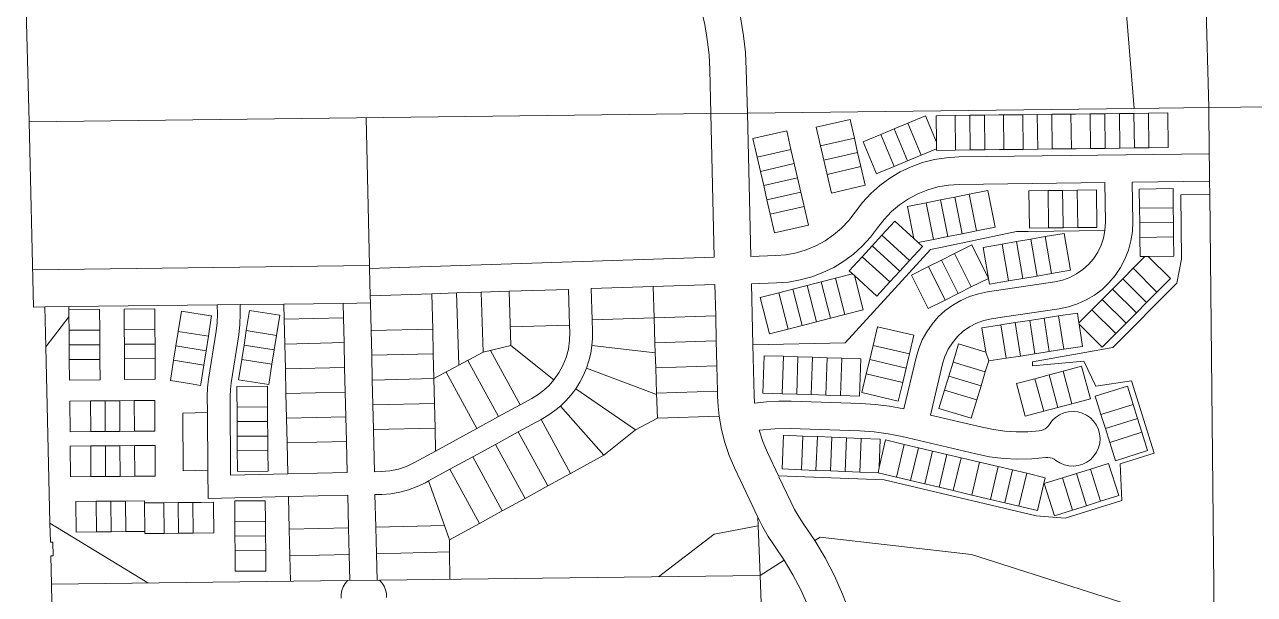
# Model space of a CAD drawing. Header units: feet. Extents: x 865220 to 2841409, y -2240498 to 948907.
# Drawn here: x 2828265 to 2830961, y 943553 to 944802 of the extents above; entities that cross this region are included whole.
import ezdxf

# ---------------------------------------------------------------- set-up
doc = ezdxf.new("R2010")
doc.units = ezdxf.units.FT
doc.header["$LTSCALE"] = 0.015
doc.header["$MEASUREMENT"] = 0
doc.layers.add('Dakota County Parcels', color=7, linetype='Continuous')

msp = doc.modelspace()

# ---------------------------------------------------------------- linework, layer by layer
at = {"layer": 'Dakota County Parcels', "lineweight": 5}
for p, q in [((2830841.8, 945375.4), (2830861.4, 944619.9)), ((2830637.4, 945360.1), (2830697.8, 944618)), ((2828274.5, 944588.8), (2828264.6, 944960.4)), ((2829767.4, 944702.5), (2829769.6, 944606.8)), ((2829849.6, 944607.7), (2829847.3, 944704.4)), ((2829849.6, 944607.7), (2830697.8, 944618)), ((2830861.4, 944619.9), (2830862.5, 944518.4)), ((2828274.5, 944588.8), (2829769.6, 944606.8)), ((2828284.1, 944182.9), (2828274.5, 944588.8)), ((2829021.1, 944273.7), (2829013.5, 944597.7)), ((2829769.6, 944606.8), (2829849.6, 944607.7)), ((2829777.1, 944292.2), (2829769.6, 944606.8)), ((2829849.6, 944607.7), (2829857.1, 944293.8)), ((2830074.8, 944594), (2830000.8, 944577)), ((2830084.2, 944553), (2830074.8, 944594)), ((2830171.8, 944573.5), (2830201.3, 944585.8)), ((2830201.3, 944585.8), (2830240.1, 944602)), ((2830201.3, 944585.8), (2830230.5, 944515.7)), ((2830240.1, 944602), (2830264.1, 944544.3)), ((2830263.4, 944602.2), (2830305.4, 944602.7)), ((2830263.4, 944602.2), (2830264.1, 944544.3)), ((2830305.4, 944602.7), (2830337.4, 944603.1)), ((2830305.4, 944602.7), (2830306.3, 944526.7)), ((2830337.4, 944603.1), (2830369.4, 944603.5)), ((2830337.4, 944603.1), (2830338.3, 944527.1)), ((2830369.4, 944603.5), (2830401.4, 944603.9)), ((2830369.4, 944603.5), (2830370.3, 944527.5)), ((2830401.4, 944603.9), (2830411.4, 944604)), ((2830411.4, 944604), (2830421.4, 944604.1)), ((2830411.4, 944604), (2830412.3, 944528)), ((2830421.4, 944604.1), (2830453.4, 944604.5)), ((2830453.4, 944604.5), (2830485.4, 944604.9)), ((2830453.4, 944604.5), (2830454.3, 944528.5)), ((2830485.4, 944604.9), (2830517.4, 944605.3)), ((2830485.4, 944604.9), (2830486.3, 944528.9)), ((2830517.4, 944605.3), (2830549.3, 944605.7)), ((2830517.4, 944605.3), (2830518.3, 944529.3)), ((2830549.3, 944605.7), (2830559.3, 944605.8)), ((2830559.3, 944605.8), (2830569.3, 944605.9)), ((2830559.3, 944605.8), (2830560.3, 944529.8)), ((2830569.3, 944605.9), (2830601.3, 944606.3)), ((2830601.3, 944606.3), (2830633.3, 944606.7)), ((2830601.3, 944606.3), (2830602.3, 944530.3)), ((2830633.3, 944606.7), (2830665.3, 944607.1)), ((2830633.3, 944606.7), (2830634.2, 944530.7)), ((2830665.3, 944607.1), (2830697.3, 944607.4)), ((2830665.3, 944607.1), (2830666.2, 944531.1)), ((2830697.3, 944607.4), (2830729.3, 944607.8)), ((2830697.3, 944607.4), (2830698.2, 944531.5)), ((2830729.3, 944607.8), (2830771.3, 944608.3)), ((2830729.3, 944607.8), (2830730.2, 944531.8)), ((2830771.3, 944608.3), (2830772.2, 944532.4)), ((2829861.8, 944552.3), (2829935.8, 944569.3)), ((2829935.8, 944569.3), (2829945.2, 944528.4)), ((2830000.8, 944577), (2830010.2, 944536)), ((2830114.1, 944549.4), (2830142.2, 944561.2)), ((2830142.2, 944561.2), (2830171.8, 944573.5)), ((2830142.2, 944561.2), (2830171.5, 944491)), ((2830171.8, 944573.5), (2830201, 944503.4)), ((2829871.2, 944511.4), (2829861.8, 944552.3)), ((2830084.2, 944553), (2830010.2, 944536)), ((2830010.2, 944536), (2830017.3, 944504.8)), ((2830091.4, 944521.8), (2830084.2, 944553)), ((2830103.5, 944545), (2830114.1, 944549.4)), ((2830103.5, 944545), (2830132.7, 944474.9)), ((2830264.1, 944544.3), (2830264.3, 944529.7)), ((2830634.2, 944530.7), (2830666.2, 944531.1)), ((2830666.2, 944531.1), (2830698.2, 944531.5)), ((2830698.2, 944531.5), (2830730.2, 944531.8)), ((2830730.2, 944531.8), (2830772.2, 944532.4)), ((2829871.2, 944511.4), (2829945.2, 944528.4)), ((2829878.3, 944480.2), (2829871.2, 944511.4)), ((2829945.2, 944528.4), (2829952.4, 944497.2)), ((2830091.4, 944521.8), (2830017.3, 944504.8)), ((2830017.3, 944504.8), (2830024.5, 944473.7)), ((2830098.5, 944490.7), (2830091.4, 944521.8)), ((2830201, 944503.4), (2830230.5, 944515.7)), ((2830230.5, 944515.7), (2830264.3, 944529.7)), ((2830264.3, 944529.7), (2830264.3, 944526.2)), ((2830264.3, 944526.2), (2830306.3, 944526.7)), ((2830306.3, 944526.7), (2830338.3, 944527.1)), ((2830313, 944511.8), (2830862.5, 944518.4)), ((2830338.3, 944527.1), (2830370.3, 944527.5)), ((2830370.3, 944527.5), (2830402.3, 944527.9)), ((2830402.3, 944527.9), (2830412.3, 944528)), ((2830412.3, 944528), (2830422.3, 944528.1)), ((2830422.3, 944528.1), (2830454.3, 944528.5)), ((2830454.3, 944528.5), (2830486.3, 944528.9)), ((2830486.3, 944528.9), (2830518.3, 944529.3)), ((2830518.3, 944529.3), (2830550.3, 944529.7)), ((2830550.3, 944529.7), (2830560.3, 944529.8)), ((2830560.3, 944529.8), (2830570.3, 944529.9)), ((2830570.3, 944529.9), (2830602.3, 944530.3)), ((2830602.3, 944530.3), (2830634.2, 944530.7)), ((2830862.5, 944518.4), (2830862.8, 944488.4)), ((2829952.4, 944497.2), (2829878.3, 944480.2)), ((2829885.5, 944449), (2829878.3, 944480.2)), ((2829952.4, 944497.2), (2829959.5, 944466)), ((2830024.5, 944473.7), (2830098.5, 944490.7)), ((2830107.9, 944449.7), (2830098.5, 944490.7)), ((2830137.5, 944476.9), (2830171.5, 944491)), ((2830171.5, 944491), (2830201, 944503.4)), ((2830862.8, 944488.4), (2830863.1, 944458.4)), ((2829959.5, 944466), (2829885.5, 944449)), ((2829959.5, 944466), (2829966.7, 944434.8)), ((2830024.5, 944473.7), (2830033.9, 944432.7)), ((2830132.7, 944474.9), (2830137.5, 944476.9)), ((2830313.7, 944451.8), (2830633.9, 944455.7)), ((2830633.8, 944455.7), (2830634.9, 944368.6)), ((2830863.1, 944458.5), (2830693.8, 944456.4)), ((2830693.8, 944456.4), (2830694.8, 944369.3)), ((2830863.4, 944429.5), (2830863.1, 944458.5)), ((2829892.6, 944417.8), (2829885.5, 944449)), ((2829966.7, 944434.8), (2829892.6, 944417.8)), ((2829966.7, 944434.8), (2829973.9, 944403.6)), ((2830033.9, 944432.7), (2830107.9, 944449.7)), ((2830304.6, 944423.9), (2830273.2, 944417.8)), ((2830336, 944430.1), (2830304.6, 944423.9)), ((2830304.6, 944423.9), (2830320.5, 944343.5)), ((2830377.2, 944438.3), (2830336, 944430.1)), ((2830351.9, 944349.7), (2830336, 944430.1)), ((2830393.1, 944357.8), (2830377.2, 944438.3)), ((2830467, 944437.7), (2830509, 944438.2)), ((2830468, 944356.5), (2830467, 944437.7)), ((2830509, 944438.2), (2830541, 944438.6)), ((2830510, 944360.7), (2830509, 944438.2)), ((2830541, 944438.6), (2830573, 944439)), ((2830541, 944438.6), (2830541.9, 944363.9)), ((2830573, 944439), (2830615, 944439.5)), ((2830573, 944439), (2830574, 944357)), ((2830615, 944439.5), (2830616, 944357.5)), ((2830709, 944441.6), (2830783, 944442.5)), ((2830709.5, 944399.6), (2830709, 944441.6)), ((2830783, 944442.5), (2830783.5, 944400.5)), ((2830800.1, 944428.7), (2830863.4, 944429.5)), ((2830801.8, 944288), (2830800.1, 944428.7)), ((2830863.4, 944429.5), (2830872.2, 943574.1)), ((2829899.8, 944386.6), (2829892.6, 944417.8)), ((2829973.9, 944403.6), (2829899.8, 944386.6)), ((2829973.9, 944403.6), (2829983.3, 944362.7)), ((2830241.9, 944411.6), (2830200.6, 944403.4)), ((2830200.6, 944403.4), (2830214.5, 944333.4)), ((2830273.2, 944417.8), (2830241.9, 944411.6)), ((2830241.9, 944411.6), (2830257.7, 944331.1)), ((2830273.2, 944417.8), (2830289.1, 944337.3)), ((2830709.5, 944399.6), (2830783.5, 944400.5)), ((2830709.9, 944367.6), (2830709.5, 944399.6)), ((2830783.5, 944400.5), (2830783.9, 944368.5)), ((2829909.2, 944345.7), (2829899.8, 944386.6)), ((2830144.8, 944340.3), (2830173.1, 944371.3)), ((2830173.1, 944371.3), (2830214.5, 944333.4)), ((2829983.3, 944362.7), (2829909.2, 944345.7)), ((2830289.1, 944337.3), (2830320.5, 944343.5)), ((2830320.5, 944343.5), (2830351.9, 944349.7)), ((2830351.9, 944349.7), (2830393.1, 944357.8)), ((2830468, 944355.7), (2830468, 944356.5)), ((2830510, 944356.2), (2830468, 944355.7)), ((2830502.7, 944337.2), (2830544, 944344.3)), ((2830510, 944356.2), (2830510, 944360.7)), ((2830542, 944356.6), (2830510, 944356.2)), ((2830541.9, 944363.9), (2830542, 944356.6)), ((2830574, 944357), (2830542, 944356.6)), ((2830544, 944344.3), (2830558, 944263.5)), ((2830616, 944357.5), (2830574, 944357)), ((2830633.8, 944350.7), (2830634.9, 944368.6)), ((2830783.9, 944368.5), (2830709.9, 944367.6)), ((2830710.3, 944335.6), (2830709.9, 944367.6)), ((2830783.9, 944368.5), (2830784.2, 944336.5)), ((2830101.5, 944293.2), (2830123.1, 944316.8)), ((2830123.1, 944316.8), (2830144.8, 944340.3)), ((2830123.1, 944316.8), (2830183.6, 944261.4)), ((2830144.8, 944340.3), (2830205.2, 944284.9)), ((2830205.2, 944284.9), (2830233.6, 944315.9)), ((2830214.5, 944333.4), (2830224.2, 944324.5)), ((2830224.2, 944324.5), (2830257.7, 944331.1)), ((2830224.2, 944324.5), (2830233.6, 944315.9)), ((2830257.7, 944331.1), (2830289.1, 944337.3)), ((2830341.5, 944319), (2830304, 944300.2)), ((2830378.3, 944245.7), (2830341.5, 944319)), ((2830366.7, 944313.7), (2830408.1, 944320.9)), ((2830408.1, 944320.9), (2830439.6, 944326.3)), ((2830422, 944240.1), (2830408.1, 944320.9)), ((2830439.6, 944326.3), (2830471.1, 944331.7)), ((2830439.6, 944326.3), (2830453.5, 944245.5)), ((2830471.1, 944331.7), (2830502.7, 944337.2)), ((2830471.1, 944331.7), (2830485, 944250.9)), ((2830502.7, 944337.2), (2830516.6, 944256.4)), ((2830784.2, 944336.5), (2830710.3, 944335.6)), ((2830710.8, 944293.6), (2830710.3, 944335.6)), ((2830784.2, 944336.5), (2830784.8, 944294.5)), ((2829021.3, 944267.6), (2829777.1, 944292.2)), ((2829857.1, 944293.8), (2829911.8, 944295.6)), ((2830251.2, 944309.1), (2830063.9, 944104.7)), ((2830073.1, 944262.2), (2830101.5, 944293.2)), ((2830101.5, 944293.2), (2830162, 944237.8)), ((2830304, 944300.2), (2830275.4, 944285.9)), ((2830340.7, 944226.9), (2830304, 944300.2)), ((2830380.6, 944232.9), (2830366.7, 944313.7)), ((2830721.2, 944293.8), (2830695.3, 944267.8)), ((2830721.2, 944293.8), (2830710.8, 944293.6)), ((2830728.7, 944293.9), (2830721.2, 944293.8)), ((2830784.8, 944294.5), (2830728.7, 944293.9)), ((2830728.7, 944293.9), (2830777.4, 944245.4)), ((2828282.2, 944264.8), (2829021.1, 944273.7)), ((2829021.3, 944267.6), (2829021.1, 944273.7)), ((2829022.7, 944207.6), (2829021.3, 944267.6)), ((2830073.1, 944262.2), (2830080.3, 944255.6)), ((2830162, 944237.8), (2830183.6, 944261.4)), ((2830183.6, 944261.4), (2830205.2, 944284.9)), ((2830246.8, 944271.6), (2830209.2, 944252.7)), ((2830275.4, 944285.9), (2830246.8, 944271.6)), ((2830246.8, 944271.6), (2830283.5, 944198.2)), ((2830312.1, 944212.6), (2830275.4, 944285.9)), ((2830558, 944263.5), (2830516.6, 944256.4)), ((2830695.3, 944267.8), (2830672.8, 944245.1)), ((2830747.8, 944215.6), (2830695.3, 944267.8)), ((2830791.6, 944235.5), (2830801.8, 944288)), ((2829858.5, 944233.9), (2829913.7, 944235.7)), ((2829980.6, 944230), (2830011.6, 944237.9)), ((2830011.6, 944237.9), (2830042.6, 944245.9)), ((2830032, 944158.5), (2830011.6, 944237.9)), ((2830042.6, 944245.9), (2830080.3, 944255.6)), ((2830063, 944166.5), (2830042.6, 944245.9)), ((2830080.3, 944255.6), (2830084.4, 944251.9)), ((2830084.4, 944251.9), (2830133.6, 944206.8)), ((2830103.7, 944177), (2830084.4, 944251.9)), ((2830133.6, 944206.8), (2830162, 944237.8)), ((2830209.2, 944252.7), (2830245.9, 944179.4)), ((2830340.7, 944226.9), (2830378.3, 944245.7)), ((2830422, 944240.1), (2830380.6, 944232.9)), ((2830453.5, 944245.5), (2830422, 944240.1)), ((2830485, 944250.9), (2830453.5, 944245.5)), ((2830516.6, 944256.4), (2830485, 944250.9)), ((2830672.8, 944245.1), (2830650.2, 944222.4)), ((2830651.3, 944094.6), (2830791.6, 944235.5)), ((2830725.2, 944192.9), (2830672.8, 944245.1)), ((2830777.4, 944245.4), (2830747.8, 944215.6)), ((2829022.7, 944207.6), (2829157.6, 944212)), ((2829023.1, 944191.8), (2829022.7, 944207.6)), ((2829157.6, 944212), (2829211.6, 944213.8)), ((2829159.5, 944134.5), (2829157.6, 944212)), ((2829211.6, 944213.8), (2829265.8, 944215.5)), ((2829216.8, 944055.4), (2829211.6, 944213.8)), ((2829265.8, 944215.5), (2829327.2, 944217.5)), ((2829270.1, 944084.1), (2829265.8, 944215.5)), ((2829327.2, 944217.5), (2829457.1, 944221.7)), ((2829331.1, 944098.4), (2829327.2, 944217.5)), ((2829459.7, 944143.5), (2829457.1, 944221.7)), ((2829507.1, 944223.4), (2829642.8, 944227.8)), ((2829509.3, 944154.9), (2829507.1, 944223.4)), ((2829642.8, 944227.8), (2829778.5, 944232.2)), ((2829645, 944159.3), (2829642.8, 944227.8)), ((2829780.2, 944163.7), (2829778.5, 944232.2)), ((2829858.5, 944233.9), (2829861.7, 944099.9)), ((2829878, 944203.6), (2829918.7, 944214)), ((2829918.7, 944214), (2829949.6, 944222)), ((2829939.1, 944134.6), (2829918.7, 944214)), ((2829949.6, 944222), (2829980.6, 944230)), ((2829970.1, 944142.6), (2829949.6, 944222)), ((2830001, 944150.6), (2829980.6, 944230)), ((2830283.5, 944198.2), (2830312.1, 944212.6)), ((2830312.1, 944212.6), (2830340.7, 944226.9)), ((2830650.2, 944222.4), (2830627.6, 944199.8)), ((2830702.6, 944170.2), (2830650.2, 944222.4)), ((2830747.8, 944215.6), (2830725.2, 944192.9)), ((2828284.1, 944182.9), (2828309.1, 944183.2)), ((2828309.1, 944183.2), (2828361.7, 944183.8)), ((2828311.2, 944095.6), (2828309.1, 944183.2)), ((2828361.7, 944183.8), (2828687.2, 944187.7)), ((2828361.7, 944183.8), (2828361.8, 944176.9)), ((2828687.2, 944187.7), (2828737.2, 944188.3)), ((2828687.4, 944167.3), (2828687.2, 944187.7)), ((2828737.2, 944188.3), (2828833.1, 944189.5)), ((2828737.4, 944167.9), (2828737.2, 944188.3)), ((2828833.1, 944189.5), (2828963.1, 944191)), ((2828833.9, 944156.1), (2828833.1, 944189.5)), ((2828963.1, 944191), (2829023.1, 944191.8)), ((2828963.8, 944159.2), (2828963.1, 944191)), ((2829024.5, 944131.3), (2829023.1, 944191.8)), ((2829898.4, 944124.2), (2829878, 944203.6)), ((2830245.9, 944179.4), (2830283.5, 944198.2)), ((2830627.6, 944199.8), (2830605, 944177.1)), ((2830680.1, 944147.6), (2830627.6, 944199.8)), ((2830725.2, 944192.9), (2830702.6, 944170.2)), ((2828311.2, 944095.6), (2828361.9, 944161.1)), ((2828428.9, 944177.3), (2828361.8, 944176.9)), ((2828361.8, 944176.9), (2828361.9, 944161.1)), ((2828361.9, 944161.1), (2828362.1, 944131.9)), ((2828429.3, 944132.3), (2828428.9, 944177.3)), ((2828482.9, 944178.3), (2828550.1, 944178.8)), ((2828482.9, 944178.3), (2828483.2, 944133.3)), ((2828550.4, 944133.8), (2828550.1, 944178.8)), ((2828601.3, 944129.4), (2828608.4, 944173.8)), ((2828750.8, 944131.2), (2828757.8, 944175.7)), ((2828757.8, 944175.7), (2828824.2, 944165.2)), ((2828817.1, 944120.7), (2828824.2, 944165.2)), ((2828833.9, 944156.1), (2828963.8, 944159.2)), ((2828835.2, 944101.9), (2828833.9, 944156.1)), ((2828965.1, 944105), (2828963.8, 944159.2)), ((2829509.3, 944154.9), (2829645, 944159.3)), ((2829510.1, 944129.8), (2829509.3, 944154.9)), ((2829645, 944159.3), (2829780.2, 944163.7)), ((2829646.8, 944104.4), (2829645, 944159.3)), ((2829781.5, 944108.7), (2829780.2, 944163.7)), ((2830001, 944150.6), (2830032, 944158.5)), ((2830032, 944158.5), (2830063, 944166.5)), ((2830063, 944166.5), (2830103.7, 944177)), ((2830468.7, 944153.6), (2830437.1, 944148.7)), ((2830500.4, 944158.5), (2830468.7, 944153.6)), ((2830468.7, 944153.6), (2830480.1, 944080.4)), ((2830532, 944163.4), (2830500.4, 944158.5)), ((2830500.4, 944158.5), (2830511.7, 944085.4)), ((2830573.5, 944169.8), (2830532, 944163.4)), ((2830532, 944163.4), (2830543.3, 944090.3)), ((2830576.8, 944148.6), (2830573.5, 944169.8)), ((2830605, 944177.1), (2830576.8, 944148.6)), ((2830657.5, 944124.9), (2830605, 944177.1)), ((2830702.6, 944170.2), (2830680.1, 944147.6)), ((2828429.3, 944132.3), (2828362.1, 944131.9)), ((2828362.1, 944131.9), (2828362.3, 944099.9)), ((2828429.5, 944100.3), (2828429.3, 944132.3)), ((2828483.2, 944133.3), (2828550.4, 944133.8)), ((2828483.2, 944133.3), (2828483.5, 944101.3)), ((2828550.6, 944101.8), (2828550.4, 944133.8)), ((2828596.3, 944097.8), (2828601.3, 944129.4)), ((2828601.3, 944129.4), (2828667.7, 944118.9)), ((2828668.1, 944024.7), (2828684.7, 944129.9)), ((2828745.8, 944099.6), (2828750.8, 944131.2)), ((2828750.8, 944131.2), (2828817.1, 944120.7)), ((2829159.5, 944134.5), (2829024.5, 944131.3)), ((2829025.8, 944077.1), (2829024.5, 944131.3)), ((2829160.8, 944080.3), (2829159.5, 944134.5)), ((2829329.7, 944139.3), (2829459.7, 944143.5)), ((2829460.2, 944128.2), (2829459.7, 944143.5)), ((2829898.4, 944124.2), (2829939.1, 944134.6)), ((2829939.1, 944134.6), (2829970.1, 944142.6)), ((2829970.1, 944142.6), (2830001, 944150.6)), ((2830134.8, 944139.9), (2830125.1, 944099)), ((2830214.6, 944121), (2830134.8, 944139.9)), ((2830364, 944137.3), (2830372.2, 944084.2)), ((2830437.1, 944148.7), (2830405.5, 944143.8)), ((2830405.5, 944143.8), (2830416.8, 944070.6)), ((2830437.1, 944148.7), (2830448.5, 944075.5)), ((2830577.3, 944145.5), (2830576.8, 944148.6)), ((2830627.9, 944095.1), (2830577.3, 944145.5)), ((2830584.8, 944096.7), (2830577.3, 944145.5)), ((2830680.1, 944147.6), (2830657.5, 944124.9)), ((2828362.3, 944099.9), (2828429.5, 944100.3)), ((2828362.3, 944099.9), (2828362.5, 944067.9)), ((2828429.7, 944068.3), (2828429.5, 944100.3)), ((2828550.6, 944101.8), (2828483.5, 944101.3)), ((2828483.5, 944101.3), (2828483.7, 944069.3)), ((2828550.8, 944069.8), (2828550.6, 944101.8)), ((2828667.7, 944118.9), (2828662.6, 944087.3)), ((2828717.4, 944016.9), (2828734.1, 944122.1)), ((2828740.8, 944068), (2828745.8, 944099.6)), ((2828812.1, 944089.1), (2828745.8, 944099.6)), ((2828812.1, 944089.1), (2828817.1, 944120.7)), ((2828835.2, 944101.9), (2828965.1, 944105)), ((2828836.5, 944047.6), (2828835.2, 944101.9)), ((2828966.4, 944050.7), (2828965.1, 944105)), ((2829646.8, 944104.4), (2829781.5, 944108.7)), ((2829647.5, 944082.5), (2829646.8, 944104.4)), ((2829782.8, 944053.8), (2829781.5, 944108.7)), ((2830063.9, 944104.7), (2829861.7, 944099.9)), ((2829861.7, 944099.9), (2829864.3, 943988.9)), ((2830204.9, 944080.1), (2830214.6, 944121)), ((2830312.9, 944102.3), (2830300.6, 944062.2)), ((2830372.2, 944084.2), (2830312.9, 944102.3)), ((2830657.5, 944124.9), (2830627.9, 944095.1)), ((2828320.3, 943709.2), (2828311.2, 944095.6)), ((2828591.3, 944066.2), (2828596.3, 944097.8)), ((2828662.6, 944087.3), (2828596.3, 944097.8)), ((2828662.6, 944087.3), (2828657.6, 944055.7)), ((2828807.1, 944057.5), (2828812.1, 944089.1)), ((2829160.8, 944080.3), (2829025.8, 944077.1)), ((2829027.1, 944022.9), (2829025.8, 944077.1)), ((2829162, 944026.1), (2829160.8, 944080.3)), ((2829162, 944026.1), (2829270.1, 944084.1)), ((2829331.1, 944098.4), (2829270.1, 944084.1)), ((2829286.5, 944087.9), (2829351.6, 943968.7)), ((2829331.1, 944098.4), (2829425.3, 944023.1)), ((2829647.5, 944082.5), (2829508.8, 944098.7)), ((2829648.6, 944049.4), (2829647.5, 944082.5)), ((2829883.8, 943994.4), (2829886.5, 944076.3)), ((2829886.5, 944076.3), (2829928.5, 944074.9)), ((2829925.8, 943993), (2829928.5, 944074.9)), ((2829928.5, 944074.9), (2829960.4, 944073.9)), ((2829957.8, 943992), (2829960.4, 944073.9)), ((2829960.4, 944073.9), (2829992.4, 944072.9)), ((2829989.7, 943990.9), (2829992.4, 944072.9)), ((2829992.4, 944072.9), (2830024.4, 944071.8)), ((2830125.1, 944099), (2830117.8, 944067.9)), ((2830204.9, 944080.1), (2830125.1, 944099)), ((2830197.6, 944049), (2830204.9, 944080.1)), ((2830378.8, 944064.8), (2830372.2, 944084.2)), ((2830448.5, 944075.5), (2830416.8, 944070.6)), ((2830480.1, 944080.4), (2830448.5, 944075.5)), ((2830474.6, 944063.2), (2830651.3, 944094.6)), ((2830511.7, 944085.4), (2830480.1, 944080.4)), ((2830543.3, 944090.3), (2830511.7, 944085.4)), ((2830584.8, 944096.7), (2830543.3, 944090.3)), ((2828429.7, 944068.3), (2828362.5, 944067.9)), ((2828362.5, 944067.9), (2828362.8, 944022.9)), ((2828430, 944023.3), (2828429.7, 944068.3)), ((2828483.7, 944069.3), (2828550.8, 944069.8)), ((2828483.7, 944069.3), (2828484, 944024.3)), ((2828551.1, 944024.8), (2828550.8, 944069.8)), ((2828584.3, 944021.7), (2828591.3, 944066.2)), ((2828591.3, 944066.2), (2828657.6, 944055.7)), ((2828733.7, 944023.6), (2828740.8, 944068)), ((2828740.8, 944068), (2828807.1, 944057.5)), ((2828800.1, 944013.1), (2828807.1, 944057.5)), ((2828836.5, 944047.6), (2828966.4, 944050.7)), ((2828837.8, 943993.4), (2828836.5, 944047.6)), ((2828967.7, 943996.5), (2828966.4, 944050.7)), ((2829236.6, 944066.1), (2829304, 943942.7)), ((2829650.5, 943991.5), (2829496.8, 944049.2)), ((2829648.6, 944049.4), (2829782.8, 944053.8)), ((2829650.4, 943994.4), (2829648.6, 944049.4)), ((2829784.1, 943998.8), (2829782.8, 944053.8)), ((2830021.7, 943989.9), (2830024.4, 944071.8)), ((2830024.4, 944071.8), (2830056.4, 944070.8)), ((2830056.4, 944070.8), (2830053.7, 943988.8)), ((2830056.4, 944070.8), (2830098.3, 944069.4)), ((2830098.3, 944069.4), (2830095.7, 943987.4)), ((2830117.8, 944067.9), (2830110.4, 944036.7)), ((2830197.6, 944049), (2830117.8, 944067.9)), ((2830190.2, 944017.9), (2830197.6, 944049)), ((2830300.6, 944062.2), (2830291.3, 944031.6)), ((2830300.6, 944062.2), (2830371.4, 944040.6)), ((2830416.8, 944070.6), (2830378.8, 944064.7)), ((2830378.8, 944064.7), (2830378.8, 944064.8)), ((2830475.1, 944053.8), (2830474.6, 944063.2)), ((2830587.5, 944064.3), (2830475.1, 944053.8)), ((2830582.6, 944053.5), (2830542.1, 944042.5)), ((2830601.9, 943982), (2830582.6, 944053.5)), ((2830613.4, 944009.5), (2830587.5, 944064.3)), ((2828362.8, 944022.9), (2828430, 944023.3)), ((2828484, 944024.3), (2828551.1, 944024.8)), ((2828800.1, 944013.1), (2828733.7, 944023.6)), ((2829162, 944026.1), (2829027.1, 944022.9)), ((2829028.4, 943968.6), (2829027.1, 944022.9)), ((2829163.3, 943971.8), (2829162, 944026.1)), ((2829188.8, 944040.4), (2829256.4, 943916.7)), ((2830110.4, 944036.7), (2830100.8, 943995.8)), ((2830110.4, 944036.7), (2830190.2, 944017.9)), ((2830291.3, 944031.6), (2830281.9, 944001)), ((2830291.3, 944031.6), (2830362.1, 944010)), ((2830362.1, 944010), (2830371.4, 944040.6)), ((2830480.3, 944025.9), (2830439.7, 944015)), ((2830511.2, 944034.2), (2830480.3, 944025.9)), ((2830480.3, 944025.9), (2830499.5, 943954.5)), ((2830542.1, 944042.5), (2830511.2, 944034.2)), ((2830511.2, 944034.2), (2830530.4, 943962.8)), ((2830561.3, 943971.1), (2830542.1, 944042.5)), ((2830691.8, 944021.3), (2830613.4, 944009.5)), ((2830741.8, 943862.4), (2830691.8, 944021.3)), ((2828650.6, 944010.2), (2828650.6, 944010.2)), ((2828797.1, 944009.2), (2828730.1, 944008.7)), ((2828730.1, 944008.7), (2828730.3, 943987.9)), ((2828797.1, 944009.2), (2828797.4, 943964.2)), ((2828837.8, 943993.4), (2828967.7, 943996.5)), ((2828839, 943939.2), (2828837.8, 943993.4)), ((2828969, 943942.3), (2828967.7, 943996.5)), ((2829473.3, 944004), (2829604.5, 943913.8)), ((2829650.4, 943994.4), (2829784.1, 943998.8)), ((2829652.2, 943939.5), (2829650.4, 943994.4)), ((2829784.4, 943987), (2829784.1, 943998.8)), ((2829925.8, 943993), (2829883.8, 943994.4)), ((2829957.8, 943992), (2829925.8, 943993)), ((2829989.7, 943990.9), (2829957.8, 943992)), ((2830100.8, 943995.8), (2830180.5, 943977)), ((2830180.5, 943977), (2830190.2, 944017.9)), ((2830281.9, 944001), (2830269.7, 943960.8)), ((2830281.9, 944001), (2830352.7, 943979.4)), ((2830352.7, 943979.4), (2830362.1, 944010)), ((2830439.7, 944015), (2830459, 943943.5)), ((2830612.3, 943987.3), (2830682.9, 944009.6)), ((2830682.9, 944009.6), (2830695.5, 943969.5)), ((2828409.1, 943977.2), (2828364.1, 943976.9)), ((2828364.6, 943909.7), (2828364.1, 943976.9)), ((2828441.1, 943977.4), (2828409.1, 943977.2)), ((2828409.1, 943977.2), (2828409.6, 943910)), ((2828473.1, 943977.6), (2828441.1, 943977.4)), ((2828441.6, 943910.3), (2828441.1, 943977.4)), ((2828505.1, 943977.9), (2828473.1, 943977.6)), ((2828473.6, 943910.5), (2828473.1, 943977.6)), ((2828550.1, 943978.2), (2828505.1, 943977.9)), ((2828505.5, 943910.7), (2828505.1, 943977.9)), ((2828550.5, 943911), (2828550.1, 943978.2)), ((2828665.5, 943951.8), (2828665.3, 943987.5)), ((2828716.5, 943814.5), (2828715.3, 943987.8)), ((2828730.3, 943987.9), (2828730.4, 943963.8)), ((2829163.3, 943971.8), (2829028.4, 943968.6)), ((2829029.7, 943914.4), (2829028.4, 943968.6)), ((2829164.6, 943917.6), (2829163.3, 943971.8)), ((2829304, 943942.7), (2829351.6, 943968.7)), ((2829351.6, 943968.7), (2829377, 943982.6)), ((2829535, 943858.2), (2829439.6, 943965.9)), ((2829864.3, 943988.9), (2829865.1, 943972.6)), ((2830098.4, 943971.4), (2829945.5, 943976.3)), ((2830021.7, 943989.9), (2829989.7, 943990.9)), ((2830053.7, 943988.8), (2830021.7, 943989.9)), ((2830095.7, 943987.4), (2830053.7, 943988.8)), ((2830340.4, 943939.2), (2830352.7, 943979.4)), ((2830530.4, 943962.8), (2830561.3, 943971.1)), ((2830561.3, 943971.1), (2830601.9, 943982)), ((2830625, 943947.3), (2830612.3, 943987.3)), ((2830625, 943947.3), (2830695.5, 943969.5)), ((2830695.5, 943969.5), (2830705.1, 943939)), ((2828611.8, 943950.5), (2828665.5, 943951.8)), ((2828611.8, 943950.5), (2828612.6, 943824)), ((2828666.4, 943825.2), (2828665.5, 943951.8)), ((2828797.4, 943964.2), (2828730.4, 943963.8)), ((2828730.4, 943963.8), (2828730.6, 943931.8)), ((2828797.4, 943964.2), (2828797.6, 943932.2)), ((2828839, 943939.2), (2828969, 943942.3)), ((2828840.3, 943885), (2828839, 943939.2)), ((2828970.3, 943888), (2828969, 943942.3)), ((2829256.4, 943916.7), (2829304, 943942.7)), ((2829397.3, 943936.7), (2829401, 943938.7)), ((2829604.5, 943913.8), (2829652.2, 943939.5)), ((2829652.2, 943939.5), (2829787.8, 943943.9)), ((2830251.3, 943946), (2830364.3, 943919.3)), ((2830269.7, 943960.8), (2830340.4, 943939.2)), ((2830459, 943943.5), (2830499.5, 943954.5)), ((2830499.5, 943954.5), (2830530.4, 943962.8)), ((2830634.6, 943916.8), (2830625, 943947.3)), ((2830634.6, 943916.8), (2830705.1, 943939)), ((2830705.1, 943939), (2830714.7, 943908.5)), ((2828505.5, 943910.7), (2828473.6, 943910.5)), ((2828550.5, 943911), (2828505.5, 943910.7)), ((2828797.6, 943932.2), (2828730.6, 943931.8)), ((2828730.6, 943931.8), (2828730.9, 943899.8)), ((2828797.6, 943932.2), (2828797.9, 943900.2)), ((2829164.6, 943917.6), (2829029.7, 943914.4)), ((2829031.9, 943822), (2829029.7, 943914.4)), ((2829165.8, 943867.2), (2829164.6, 943917.6)), ((2829165.8, 943867.2), (2829256.4, 943916.7)), ((2829347.3, 943909.4), (2829397.3, 943936.7)), ((2829462, 943818.3), (2829397.3, 943936.7)), ((2829535, 943858.2), (2829604.5, 943913.8)), ((2830096.4, 943911.4), (2829943.6, 943916.4)), ((2830644.2, 943886.2), (2830634.6, 943916.8)), ((2828409.6, 943910), (2828364.6, 943909.7)), ((2828441.6, 943910.3), (2828409.6, 943910)), ((2828473.6, 943910.5), (2828441.6, 943910.3)), ((2828730.9, 943899.8), (2828797.9, 943900.2)), ((2828730.9, 943899.8), (2828731.1, 943867.8)), ((2828797.9, 943900.2), (2828798.1, 943868.2)), ((2828840.3, 943885), (2828970.3, 943888)), ((2828841.9, 943817.5), (2828840.3, 943885)), ((2828971.9, 943820.6), (2828970.3, 943888)), ((2829297.2, 943882), (2829347.3, 943909.4)), ((2829412, 943790.9), (2829347.3, 943909.4)), ((2829926.2, 943828), (2829929.1, 943901.9)), ((2829929.1, 943901.9), (2829971.1, 943900.2)), ((2829968.1, 943826.3), (2829971.1, 943900.2)), ((2829971.1, 943900.2), (2830003.1, 943898.9)), ((2830000.1, 943825), (2830003.1, 943898.9)), ((2830003.1, 943898.9), (2830035, 943897.6)), ((2830032.1, 943823.7), (2830035, 943897.6)), ((2830035, 943897.6), (2830067, 943896.3)), ((2830064, 943822.4), (2830067, 943896.3)), ((2830067, 943896.3), (2830099, 943895)), ((2830096, 943821.1), (2830099, 943895)), ((2830099, 943895), (2830141, 943893.3)), ((2830141, 943893.3), (2830138.4, 943831.6)), ((2830138.4, 943831.6), (2830152.6, 943891.6)), ((2830152.6, 943891.6), (2830193.5, 943882)), ((2830189.2, 943899), (2830350.5, 943860.9)), ((2830714.7, 943908.5), (2830644.2, 943886.2)), ((2830656.8, 943846.2), (2830644.2, 943886.2)), ((2830714.7, 943908.5), (2830727.3, 943868.4)), ((2828364.8, 943878.2), (2828409.8, 943878.5)), ((2828365.2, 943811.1), (2828364.8, 943878.2)), ((2828409.8, 943878.5), (2828441.8, 943878.7)), ((2828409.8, 943878.5), (2828410.2, 943811.4)), ((2828441.8, 943878.7), (2828473.8, 943879)), ((2828442.2, 943811.6), (2828441.8, 943878.7)), ((2828473.8, 943879), (2828505.8, 943879.2)), ((2828473.8, 943879), (2828474.2, 943811.8)), ((2828506.2, 943812), (2828505.8, 943879.2)), ((2828551.2, 943812.3), (2828550.8, 943879.5)), ((2828798.1, 943868.2), (2828731.1, 943867.8)), ((2828731.1, 943867.8), (2828731.3, 943829.9)), ((2828798.1, 943868.2), (2828798.4, 943823.1)), ((2829119.6, 943841.9), (2829165.8, 943867.2)), ((2829247.2, 943854.7), (2829297.2, 943882)), ((2829362, 943763.5), (2829297.2, 943882)), ((2829462, 943818.3), (2829535, 943858.2)), ((2829893.7, 943864.3), (2829917.7, 943813.3)), ((2830176.5, 943810), (2830193.5, 943882)), ((2830193.5, 943882), (2830224.7, 943874.6)), ((2830207.6, 943802.6), (2830224.7, 943874.6)), ((2830224.7, 943874.6), (2830255.8, 943867.3)), ((2830238.8, 943795.2), (2830255.8, 943867.3)), ((2830255.8, 943867.3), (2830286.9, 943859.9)), ((2830269.9, 943787.9), (2830286.9, 943859.9)), ((2830286.9, 943859.9), (2830318.1, 943852.5)), ((2830727.3, 943868.4), (2830656.8, 943846.2)), ((2830667.3, 943839), (2830741.8, 943862.4)), ((2828731.3, 943829.9), (2828731.4, 943822.7)), ((2829197.2, 943827.4), (2829247.2, 943854.7)), ((2829312, 943736.1), (2829247.2, 943854.7)), ((2829821.3, 943830.3), (2829872.2, 943722.1)), ((2830136.1, 943819.5), (2830138.4, 943831.6)), ((2830301.1, 943780.5), (2830318.1, 943852.5)), ((2830318.1, 943852.5), (2830358.9, 943842.9)), ((2830341.9, 943770.9), (2830358.9, 943842.9)), ((2830358.9, 943842.9), (2830399.8, 943833.2)), ((2830382.8, 943761.2), (2830399.8, 943833.2)), ((2830399.8, 943833.2), (2830430.9, 943825.9)), ((2830601.7, 943827.8), (2830641.8, 943840.4)), ((2830641.8, 943840.4), (2830664, 943769.9)), ((2830670.5, 943759.3), (2830667.3, 943839)), ((2828365.2, 943811.1), (2828410.2, 943811.4)), ((2828410.2, 943811.4), (2828442.2, 943811.6)), ((2828442.2, 943811.6), (2828474.2, 943811.8)), ((2828474.2, 943811.8), (2828506.2, 943812)), ((2828612.6, 943824), (2828666.4, 943825.2)), ((2828666.8, 943763.3), (2828666.4, 943825.2)), ((2828716.5, 943814.5), (2828841.9, 943817.5)), ((2828798.4, 943823.1), (2828731.4, 943822.7)), ((2828841.9, 943817.5), (2828971.9, 943820.6)), ((2829031.9, 943822), (2829046.6, 943822.3)), ((2829150.4, 943801.7), (2829197.2, 943827.4)), ((2829262, 943708.8), (2829197.2, 943827.4)), ((2829412, 943790.9), (2829462, 943818.3)), ((2829917.7, 943813.3), (2830149.8, 943803.9)), ((2829918.9, 943810.7), (2829944.6, 943756.1)), ((2829926.2, 943828), (2829968.1, 943826.3)), ((2829968.1, 943826.3), (2830000.1, 943825)), ((2830000.1, 943825), (2830032.1, 943823.7)), ((2830032.1, 943823.7), (2830064, 943822.4)), ((2830064, 943822.4), (2830096, 943821.1)), ((2830096, 943821.1), (2830136.1, 943819.5)), ((2830136.1, 943819.5), (2830136.1, 943819.5)), ((2830176.5, 943810), (2830136.1, 943819.5)), ((2830149.8, 943803.9), (2830483.2, 943725.1)), ((2830207.6, 943802.6), (2830176.5, 943810)), ((2830413.9, 943753.9), (2830430.9, 943825.9)), ((2830430.9, 943825.9), (2830462.1, 943818.5)), ((2830445.1, 943746.5), (2830462.1, 943818.5)), ((2830462.1, 943818.5), (2830503, 943808.8)), ((2830503, 943808.8), (2830485.9, 943736.8)), ((2830500.6, 943796), (2830540.7, 943808.6)), ((2830540.7, 943808.6), (2830571.2, 943818.2)), ((2830562.9, 943738), (2830540.7, 943808.6)), ((2830571.2, 943818.2), (2830601.7, 943827.8)), ((2830571.2, 943818.2), (2830593.4, 943747.6)), ((2830601.7, 943827.8), (2830624, 943757.2)), ((2829143.6, 943798), (2829150.4, 943801.7)), ((2829185.1, 943704.1), (2829150.4, 943801.7)), ((2829362, 943763.5), (2829412, 943790.9)), ((2830238.8, 943795.2), (2830207.6, 943802.6)), ((2830269.9, 943787.9), (2830238.8, 943795.2)), ((2830301.1, 943780.5), (2830269.9, 943787.9)), ((2830341.9, 943770.9), (2830301.1, 943780.5)), ((2830522.9, 943725.4), (2830500.6, 943796)), ((2828421.7, 943757.2), (2828376.7, 943756.8)), ((2828377.4, 943689.6), (2828376.7, 943756.8)), ((2828453.7, 943757.5), (2828421.7, 943757.2)), ((2828422.4, 943690), (2828421.7, 943757.2)), ((2828485.7, 943757.8), (2828453.7, 943757.5)), ((2828454.4, 943690.4), (2828453.7, 943757.5)), ((2828527.7, 943758.2), (2828485.7, 943757.8)), ((2828486.4, 943690.7), (2828485.7, 943757.8)), ((2828527.7, 943758.2), (2828527.8, 943753.7)), ((2828569.8, 943754.1), (2828527.8, 943753.7)), ((2828527.8, 943753.7), (2828528.4, 943691.1)), ((2828601.7, 943754.4), (2828569.8, 943754.1)), ((2828570.4, 943686.9), (2828569.8, 943754.1)), ((2828633.7, 943754.7), (2828601.7, 943754.4)), ((2828601.7, 943754.4), (2828602.4, 943687.3)), ((2828634.4, 943687.6), (2828633.7, 943754.7)), ((2828666.8, 943763.3), (2828843.1, 943767.5)), ((2828792.5, 943758.3), (2828725.4, 943757.9)), ((2828725.4, 943757.9), (2828725.7, 943712.9)), ((2828792.8, 943713.3), (2828792.5, 943758.3)), ((2828843.1, 943767.5), (2828973.1, 943770.6)), ((2828844.8, 943696), (2828843.1, 943767.5)), ((2828974.8, 943699.1), (2828973.1, 943770.6)), ((2829033, 943772), (2829047.8, 943772.4)), ((2829034.7, 943700.5), (2829033, 943772)), ((2829312, 943736.1), (2829362, 943763.5)), ((2830382.8, 943761.2), (2830341.9, 943770.9)), ((2830413.9, 943753.9), (2830382.8, 943761.2)), ((2830445.1, 943746.5), (2830413.9, 943753.9)), ((2830546.6, 943720.3), (2830670.5, 943759.3)), ((2830624, 943757.2), (2830593.4, 943747.6)), ((2830664, 943769.9), (2830624, 943757.2)), ((2829262, 943708.8), (2829312, 943736.1)), ((2829873, 943703.2), (2829872.2, 943722.1)), ((2829872.2, 943722.1), (2829873, 943703.2)), ((2830485.9, 943736.8), (2830445.1, 943746.5)), ((2830483.2, 943725.1), (2830546.6, 943720.3)), ((2830562.9, 943738), (2830522.9, 943725.4)), ((2830593.4, 943747.6), (2830562.9, 943738)), ((2828321.3, 943667.8), (2828320.3, 943709.2)), ((2828320.3, 943709.2), (2828535, 943578.3)), ((2828725.7, 943712.9), (2828792.8, 943713.3)), ((2828725.7, 943712.9), (2828725.9, 943680.9)), ((2828793.1, 943681.4), (2828792.8, 943713.3)), ((2828844.8, 943696), (2828974.8, 943699.1)), ((2828846.2, 943637.8), (2828844.8, 943696)), ((2828976.1, 943640.9), (2828974.8, 943699.1)), ((2829185.1, 943704.1), (2829034.7, 943700.5)), ((2829036.1, 943642.3), (2829034.7, 943700.5)), ((2829196.3, 943672.8), (2829185.1, 943704.1)), ((2829196.3, 943672.8), (2829262, 943708.8)), ((2829777.1, 943685.4), (2829873, 943703.2)), ((2829873, 943703.2), (2829877.5, 943594.5)), ((2829997.9, 943671.1), (2829973.7, 943706.7)), ((2828321.3, 943667.8), (2828326.3, 943667.9)), ((2828327, 943637.9), (2828326.3, 943667.9)), ((2828422.4, 943690), (2828377.4, 943689.6)), ((2828454.4, 943690.4), (2828422.4, 943690)), ((2828486.4, 943690.7), (2828454.4, 943690.4)), ((2828528.4, 943691.1), (2828486.4, 943690.7)), ((2828528.4, 943691.1), (2828528.4, 943686.5)), ((2828528.4, 943686.5), (2828570.4, 943686.9)), ((2828570.4, 943686.9), (2828602.4, 943687.3)), ((2828602.4, 943687.3), (2828634.4, 943687.6)), ((2828634.4, 943687.6), (2828679.4, 943688)), ((2828793.1, 943681.4), (2828725.9, 943680.9)), ((2828725.9, 943680.9), (2828726.1, 943648.9)), ((2828793.3, 943649.4), (2828793.1, 943681.4)), ((2829196.6, 943646.1), (2829196.3, 943672.8)), ((2829654.4, 943591.8), (2829777.1, 943685.4)), ((2830009.1, 943678.3), (2829997.9, 943671.1)), ((2830341.1, 943640.4), (2830009.1, 943678.3)), ((2828726.1, 943648.9), (2828793.3, 943649.4)), ((2828726.1, 943648.9), (2828726.4, 943603.9)), ((2828793.6, 943604.4), (2828793.3, 943649.4)), ((2828846.2, 943637.8), (2828976.1, 943640.9)), ((2828977.5, 943583.7), (2828976.1, 943640.9)), ((2829196.6, 943646.1), (2829036.1, 943642.3)), ((2829037.5, 943584.4), (2829036.1, 943642.3)), ((2829197.3, 943586.3), (2829196.6, 943646.1)), ((2829930.4, 943628.2), (2829908.9, 943659.9)), ((2828322, 943637.8), (2828327, 943637.9)), ((2828323.5, 943575.8), (2828322, 943637.8)), ((2828847.5, 943582.1), (2828846.2, 943637.8)), ((2829877.5, 943594.5), (2829930.4, 943628.2)), ((2830873.3, 943471.4), (2830341.1, 943640.4)), ((2828726.4, 943603.9), (2828793.6, 943604.4)), ((2829877.5, 943594.5), (2829043, 943584.4)), ((2829885.8, 943391.9), (2829877.5, 943594.5)), ((2829884.4, 943425.6), (2829877.5, 943594.5)), ((2828972.9, 943583.6), (2828323.5, 943575.8)), ((2828323.5, 943575.8), (2828336.8, 943016)), ((2829043, 943584.4), (2828972.9, 943583.6)), ((2830872.2, 943574.1), (2830873.3, 943471.4))]:
    msp.add_line(p, q, dxfattribs=at)
for points in [[(2829847.3, 944704.4), (2829845.4, 944741.1), (2829841.4, 944777.5), (2829835.3, 944813.7), (2829827.1, 944849.5), (2829816.9, 944884.7), (2829804.7, 944919.3)], [(2829767.4, 944702.5), (2829765.6, 944736), (2829761.8, 944769.3), (2829756, 944802.4), (2829748.2, 944835), (2829738.5, 944867.1), (2829726.9, 944898.6)], [(2830697.8, 944618), (2830861.4, 944619.9), (2830861.4, 944619.9)], [(2832467, 944636.8), (2832466.6, 944636.8), (2830861.4, 944619.9)], [(2830313, 944511.8), (2830286.3, 944510.2), (2830259.9, 944506.1), (2830234, 944499.4), (2830208.8, 944490.4), (2830184.6, 944478.9), (2830161.7, 944465.2), (2830140.1, 944449.4), (2830120.2, 944431.6), (2830102, 944412), (2830085.8, 944390.7)], [(2830313.7, 944451.8), (2830290.4, 944450.3), (2830267.4, 944446.3), (2830245, 944439.9), (2830223.3, 944431.2), (2830202.7, 944420.2), (2830183.4, 944407.1), (2830165.6, 944392), (2830149.4, 944375.1), (2830135.2, 944356.7)], [(2829911.8, 944295.6), (2829934.5, 944297.5), (2829957, 944301.8), (2829978.9, 944308.4), (2829999.9, 944317.2), (2830020, 944328.2), (2830038.8, 944341.1), (2830056.1, 944356), (2830071.9, 944372.6), (2830085.8, 944390.7)], [(2830533, 944179.1), (2830553.6, 944183.4), (2830573.5, 944189.8), (2830592.6, 944198.5), (2830610.6, 944209.2), (2830627.3, 944221.7), (2830642.6, 944236.1), (2830656.1, 944252.1), (2830667.9, 944269.4), (2830677.6, 944288), (2830685.3, 944307.4), (2830690.7, 944327.7), (2830693.9, 944348.4), (2830694.8, 944369.3)], [(2829913.7, 944235.7), (2829939.8, 944237.7), (2829965.6, 944242.2), (2829990.9, 944249.1), (2830015.3, 944258.3), (2830038.9, 944269.8), (2830061.2, 944283.4), (2830082.2, 944299), (2830101.6, 944316.6), (2830119.4, 944335.8), (2830135.2, 944356.7)], [(2830440, 944348.4), (2830276.7, 944314.4), (2830251.2, 944309.1)], [(2830633.8, 944350.7), (2830465.5, 944348.7), (2830440, 944348.4)], [(2830524.1, 944238.5), (2830540.6, 944242), (2830556.5, 944247.7), (2830571.4, 944255.4), (2830585.3, 944264.9), (2830597.8, 944276.2), (2830608.8, 944288.9), (2830618, 944303), (2830625.3, 944318.2), (2830630.6, 944334.2), (2830633.8, 944350.7)], [(2830524.1, 944238.5), (2830524.1, 944238.5), (2830376.2, 944216.3)], [(2830376.2, 944216.3), (2830356.1, 944212.1), (2830336.5, 944205.9), (2830317.7, 944197.5), (2830300, 944187.2), (2830283.5, 944175), (2830268.3, 944161.1), (2830254.8, 944145.6), (2830243, 944128.8), (2830233.1, 944110.8), (2830225.3, 944091.8), (2830219.5, 944072.1), (2830219.5, 944072.1)], [(2828674.7, 944163.3), (2828672.5, 944163.7), (2828608.4, 944173.8)], [(2828674.7, 944163.3), (2828671, 944139.8), (2828667.7, 944118.9)], [(2828684.7, 944129.9), (2828686.9, 944148.6), (2828687.4, 944167.3)], [(2828734.1, 944122.1), (2828736.7, 944144.9), (2828737.4, 944167.9)], [(2830385.1, 944156.9), (2830368.3, 944153.3), (2830352.1, 944147.4), (2830336.9, 944139.5), (2830322.8, 944129.7), (2830310.2, 944118), (2830299.2, 944104.8), (2830290.1, 944090.3), (2830282.9, 944074.7), (2830277.8, 944058.3)], [(2830533, 944179.1), (2830408, 944160.4), (2830385.1, 944156.9)], [(2829425.3, 944023.1), (2829436.1, 944038.5), (2829445.1, 944055.1), (2829452.1, 944072.5), (2829457, 944090.7), (2829459.7, 944109.4), (2829460.2, 944128.2)], [(2829508.8, 944098.7), (2829510.1, 944114.2), (2829510.1, 944129.8)], [(2830405.5, 944143.8), (2830402.8, 944143.3), (2830364, 944137.3)], [(2829496.8, 944049.2), (2829502.2, 944065.3), (2829506.2, 944081.9), (2829508.8, 944098.7)], [(2828657.6, 944055.7), (2828651.1, 944014.1), (2828650.6, 944011.2)], [(2829473.3, 944004), (2829482.4, 944018.4), (2829490.2, 944033.5), (2829496.8, 944049.2)], [(2830219.5, 944072.1), (2830219.5, 944072.1), (2830219.5, 944072.1), (2830192.9, 943959.7)], [(2830277.8, 944058.3), (2830277.8, 944058.3), (2830251.3, 943946)], [(2830371.4, 944040.6), (2830378.8, 944064.7), (2830378.8, 944064.8)], [(2828584.3, 944021.7), (2828626.5, 944015.1), (2828650.6, 944011.2)], [(2828668.1, 944024.7), (2828665.9, 944006.2), (2828665.3, 943987.5)], [(2829377, 943982.6), (2829390.5, 943990.9), (2829403.1, 944000.5), (2829414.8, 944011.2), (2829425.3, 944023.1)], [(2828717.4, 944016.9), (2828715.8, 944002.4), (2828715.3, 943987.8)], [(2829439.6, 943965.9), (2829451.8, 943977.7), (2829463.1, 943990.4), (2829473.3, 944004)], [(2829401, 943938.7), (2829414.5, 943946.8), (2829427.4, 943955.9), (2829439.6, 943965.9)], [(2829784.4, 943987), (2829785.5, 943965.4), (2829787.8, 943943.9)], [(2829945.5, 943976.3), (2829918.7, 943976.5), (2829891.9, 943975.3), (2829865.1, 943972.6)], [(2830192.9, 943959.7), (2830161.6, 943965.5), (2830130.1, 943969.4), (2830098.4, 943971.4)], [(2829787.8, 943943.9), (2829792.9, 943914.6), (2829800.2, 943885.8), (2829809.7, 943857.6), (2829821.3, 943830.3)], [(2830526.2, 943846.8), (2830534.9, 943841.2), (2830544.4, 943837.2), (2830554.5, 943834.9), (2830564.8, 943834.3), (2830575, 943835.5), (2830584.9, 943838.4), (2830594.1, 943843), (2830602.5, 943849.1), (2830609.6, 943856.5), (2830615.4, 943865), (2830619.6, 943874.4), (2830622.2, 943884.4), (2830623, 943894.7), (2830622, 943905), (2830619.3, 943914.9), (2830614.9, 943924.3), (2830609, 943932.7), (2830601.8, 943940), (2830593.3, 943946), (2830584, 943950.4), (2830574.1, 943953.2), (2830563.8, 943954.2), (2830553.5, 943953.5), (2830543.5, 943951), (2830534.1, 943946.8), (2830525.5, 943941.1), (2830518, 943934), (2830511.9, 943925.7)], [(2829943.6, 943916.4), (2829909.5, 943916.2), (2829875.5, 943913.4)], [(2829875.5, 943913.4), (2829883.6, 943888.5), (2829893.7, 943864.3)], [(2830189.2, 943899), (2830158.6, 943905.2), (2830127.6, 943909.3), (2830096.4, 943911.4)], [(2830364.3, 943919.3), (2830389.1, 943914.3), (2830414.1, 943911.1), (2830439.2, 943909.5), (2830464.5, 943909.7), (2830489.6, 943911.6)], [(2830489.6, 943911.6), (2830494.1, 943912.4), (2830498.4, 943913.9), (2830502.4, 943916.1), (2830506, 943918.8), (2830509.2, 943922), (2830511.9, 943925.7)], [(2828505.8, 943879.2), (2828550.8, 943879.5), (2828550.8, 943879.5)], [(2830350.5, 943860.9), (2830380.8, 943854.9), (2830411.5, 943851.1), (2830442.4, 943849.5), (2830473.3, 943850.1), (2830504.1, 943852.9)], [(2829046.6, 943822.3), (2829065.6, 943823.9), (2829084.3, 943827.8), (2829102.4, 943833.8), (2829119.6, 943841.9)], [(2830526.2, 943846.8), (2830522.3, 943849.4), (2830518, 943851.4), (2830513.5, 943852.6), (2830508.8, 943853.1), (2830504.1, 943852.9)], [(2828506.2, 943812), (2828551.2, 943812.3), (2828551.2, 943812.3)], [(2829047.8, 943772.4), (2829067.8, 943773.8), (2829087.5, 943777.1), (2829106.8, 943782.3), (2829125.6, 943789.3), (2829143.6, 943798)], [(2828678.7, 943755.2), (2828651.9, 943754.9), (2828633.7, 943754.7)], [(2828679.4, 943688), (2828678.8, 943748.6), (2828678.7, 943755.2)], [(2829944.6, 943756.1), (2829953.3, 943739.1), (2829963, 943722.6), (2829973.7, 943706.7)], [(2829872.2, 943722.1), (2829883.2, 943700.6), (2829895.4, 943679.9), (2829908.9, 943659.9)], [(2830074, 943512.7), (2830058.5, 943553.9), (2830040.6, 943594.2), (2830020.4, 943633.3), (2829997.9, 943671.1)], [(2830016.7, 943422.2), (2830007.3, 943458.4), (2829995.8, 943494), (2829982.3, 943528.9), (2829966.9, 943562.9), (2829949.6, 943596.1), (2829930.4, 943628.2)], [(2828972.9, 943583.6), (2828967.4, 943577.1), (2828963.2, 943569.8), (2828960.2, 943561.9), (2828958.6, 943553.7), (2828958.5, 943545.2)], [(2829058.3, 943546.4), (2829057.9, 943554.9), (2829056.1, 943563.1), (2829053, 943570.9), (2829048.6, 943578.1), (2829043, 943584.4)]]:
    msp.add_lwpolyline(points, dxfattribs=at)

doc.saveas('drawing.dxf')
